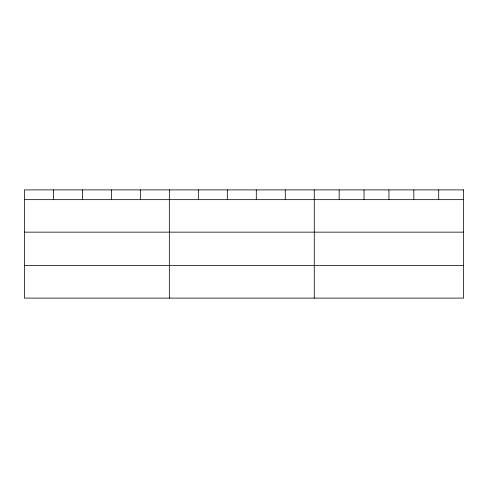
<?xml version="1.0" encoding="UTF-8"?>
<svg xmlns="http://www.w3.org/2000/svg" width="488" height="488" viewBox="0 0 488 488"><rect width="100%" height="100%" fill="white"/><g stroke="black" fill="none" stroke-linecap="round" stroke-linejoin="round"><path stroke-width="0.73" d="M24.4 199.653L463.6 199.653M24.4 232.148L463.6 232.148M24.4 265.618L463.6 265.618M438.712 189.893L438.712 199.653M413.824 189.893L413.824 199.653M388.936 189.893L388.936 199.653M364.048 189.893L364.048 199.653M339.16 189.893L339.16 199.653M314.272 189.893L314.272 298.107M285.285 189.893L285.285 199.653M256.298 189.893L256.298 199.653M227.31 189.893L227.31 199.653M198.323 189.893L198.323 199.653M169.336 189.893L169.336 298.107M140.349 189.893L140.349 199.653M111.362 189.893L111.362 199.653M82.374 189.893L82.374 199.653M53.387 189.893L53.387 199.653M463.6 189.893L24.4 189.893L24.4 298.107L463.6 298.107L463.6 189.893"/></g></svg>
